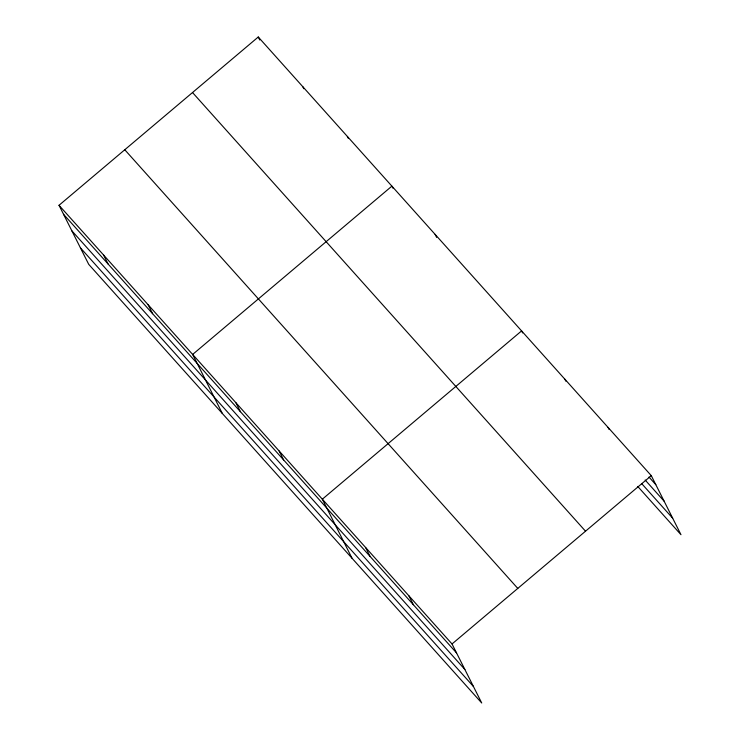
<?xml version="1.0" encoding="UTF-8"?>
<svg xmlns="http://www.w3.org/2000/svg" width="740" height="740" viewBox="0 0 740 740"><rect width="100%" height="100%" fill="white"/><g stroke="black" fill="none" stroke-linecap="round" stroke-linejoin="round"><path stroke-width="1.11" d="M59.024 205.294L452.029 643.957L481.731 703L88.717 264.346L59.024 205.294L258.269 37L651.283 475.654L680.976 534.706L637.751 486.448M452.029 643.957L651.283 475.654M648.989 477.05L655.816 484.672M645.16 480.02L664.122 501.184M641.58 483.488L672.669 518.194M192.52 92.537L585.525 531.2M124.773 149.758L517.787 588.42M63.557 214.313L456.571 652.967M71.863 230.825L464.868 669.478M80.419 247.835L473.424 686.489M608.049 427.406L609.057 429.413M564.814 379.157L565.823 381.156M522.597 332.907L521.589 330.9L322.335 499.195L352.036 558.247M435.129 234.395L436.637 237.401M392.903 188.145L391.895 186.147L192.65 354.442L222.342 413.484M347.356 136.428L348.364 138.435M302.808 86.719L303.816 88.717M258.269 37L259.786 40.006M408.804 595.7L413.336 604.719M365.569 547.452L370.102 556.462M279.11 450.947L283.642 459.956M235.875 402.69L240.407 411.708M148.102 304.723L152.644 313.742M103.563 255.013L108.096 264.023"/></g></svg>
